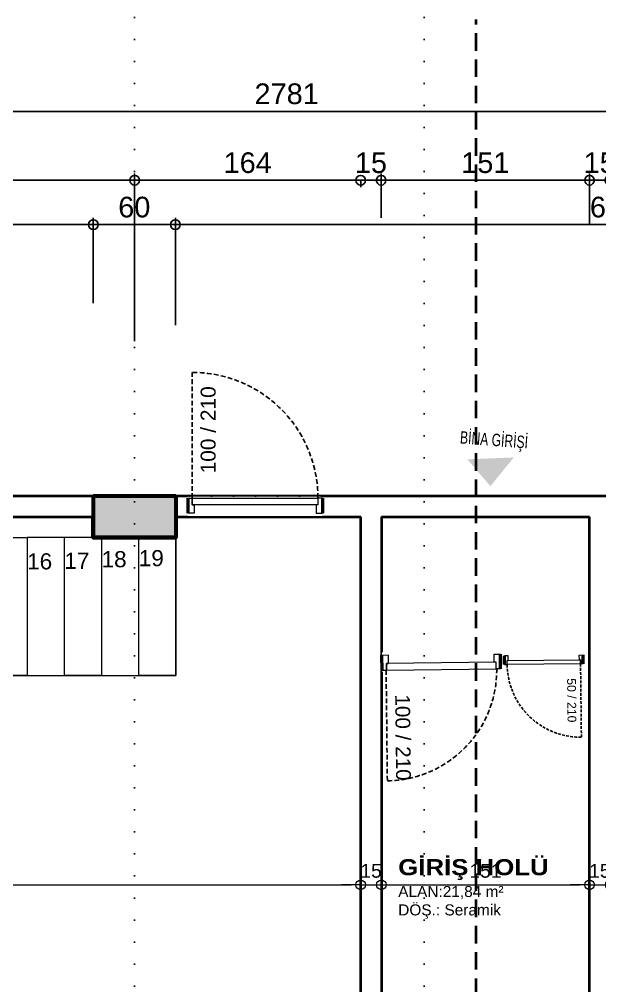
# Model space of a CAD drawing. Header units: millimetres. Extents: x 768 to 14077, y 324 to 18132.
# Drawn here: x 3021 to 3442, y 4768 to 5469 of the extents above; entities that cross this region are included whole.
import ezdxf

# ---------------------------------------------------------------- set-up
doc = ezdxf.new("R2010")
doc.units = ezdxf.units.MM
doc.set_wipeout_variables(frame=1)
for name, pattern in [('DOT2', [3.175, 0, -3.175]), ('HIDDEN', [9.525, 6.35, -3.175]), ('HIDDEN2', [4.7625, 3.175, -1.5875]), ('HIDDENX2', [19.05, 12.7, -6.35])]:
    doc.linetypes.add(name, pattern=pattern)
for name, color, linetype, lineweight in [('DUV', 41, 'Continuous', 50), ('KAPI', 30, 'Continuous', 20), ('SEM_DUVAR1', 136, 'Continuous', 40), ('SEM_IC OLCU', 140, 'Continuous', 13), ('SEM_KESİK1', 254, 'HIDDENX2', 40), ('SEM_KOLON TARAMA1', 8, 'Continuous', 13), ('SEM_KOLON1', 244, 'Continuous', 60), ('SEM_MERDİVEN1', 15, 'Continuous', 13), ('SEM_YAZI2', 53, 'Continuous', 9), ('YAZIKAPI', 7, 'Continuous', 5)]:
    doc.layers.add(name, color=color, linetype=linetype, lineweight=lineweight)
for name, color, linetype in [('KAD_PARSELHAT', 16, 'Continuous'), ('KAPI-AC', 9, 'HIDDEN'), ('SEM_AKS', 161, 'Continuous'), ('TEXT', 7, 'Continuous')]:
    doc.layers.add(name, color=color, linetype=linetype)
doc.styles.add('KAPıNO', font='arial.ttf')
doc.styles.add('S', font='arial.ttf', dxfattribs={"width": 0.7})
doc.styles.get("Standard").update_dxf_attribs({"font": 'arial.ttf'})
doc.dimstyles.new('1-50-2', dxfattribs={"dimtxt": 15, "dimasz": 7, "dimexe": 5, "dimexo": 5, "dimgap": 5, "dimtad": 1, "dimdec": 0, "dimtxsty": 'Standard', "dimblk": 'ORIGIN', "dimcen": 5, "dimdle": 7, "dimclrd": 256, "dimclre": 256, "dimclrt": 256, "dimadec": 0, "dimazin": 0, "dimtfac": 1, "dimtdec": 0, "dimtix": 1, "dimtmove": 0, "dimatfit": 3, "dimldrblk": 'ORIGIN', "dimfxl": 1, "dimlwd": -1, "dimlwe": -1, "dimarcsym": 0})
doc.dimstyles.new('1-50-İC', dxfattribs={"dimtxt": 10, "dimasz": 7, "dimexe": 5, "dimexo": 25, "dimgap": 5, "dimtad": 1, "dimdec": 0, "dimtxsty": 'Standard', "dimblk": 'ORIGIN', "dimcen": 5, "dimdle": 7, "dimclrd": 256, "dimclre": 256, "dimclrt": 256, "dimadec": 0, "dimazin": 0, "dimtfac": 1, "dimtdec": 0, "dimtix": 1, "dimtmove": 0, "dimatfit": 3, "dimldrblk": 'ORIGIN', "dimfxl": 1, "dimlwd": -1, "dimlwe": -1, "dimarcsym": 0})

# ---------------------------------------------------------------- blocks, each defined once
blk = doc.blocks.new('_Origin')
at = {"color": 0, "linetype": 'ByBlock', "lineweight": -2}
blk.add_line((0, 0), (-1, 0), dxfattribs=at)
blk.add_circle((0, 0), 0.5, dxfattribs=at)
blk = doc.blocks.new('*D150')
at = {"transparency": 16777216}
for p, q in [((2490.48, 5228.81), (2490.48, 5357.42)), ((3104.48, 5235.7), (3104.48, 5357.42)), ((2497.48, 5352.42), (3097.48, 5352.42))]:
    blk.add_line(p, q, dxfattribs=at)
at = {"layer": 'Defpoints', "color": 0, "linetype": 'ByBlock', "transparency": 16777216}
for p in [(3104.48, 5352.42), (3104.48, 5230.7), (2490.48, 5223.81)]:
    blk.add_point(p, dxfattribs=at)
at = {"linetype": 'ByBlock', "transparency": 16777216, "xscale": 7, "yscale": 7, "zscale": 7, "rotation": 180}
blk.add_blockref('_Origin', (2490.48, 5352.42), dxfattribs=at)
at = {"linetype": 'ByBlock', "transparency": 16777216, "xscale": 7, "yscale": 7, "zscale": 7}
blk.add_blockref('_Origin', (3104.48, 5352.42), dxfattribs=at)
at = {"linetype": 'ByBlock', "transparency": 16777216, "insert": (2797.48, 5365.07), "char_height": 15, "attachment_point": 5}
blk.add_mtext('614', dxfattribs=at)
blk = doc.blocks.new('*D153')
at = {"transparency": 16777216}
for p, q in [((1824.48, 5357.42), (1824.48, 5407.41)), ((4605.04, 5357.42), (4605.04, 5407.41)), ((1831.48, 5402.41), (4598.04, 5402.41))]:
    blk.add_line(p, q, dxfattribs=at)
at = {"layer": 'Defpoints', "color": 0, "linetype": 'ByBlock', "transparency": 16777216}
for p in [(4605.04, 5402.41), (1824.48, 5352.42), (4605.04, 5352.42)]:
    blk.add_point(p, dxfattribs=at)
at = {"linetype": 'ByBlock', "transparency": 16777216, "xscale": 7, "yscale": 7, "zscale": 7, "rotation": 180}
blk.add_blockref('_Origin', (1824.48, 5402.41), dxfattribs=at)
at = {"linetype": 'ByBlock', "transparency": 16777216, "xscale": 7, "yscale": 7, "zscale": 7}
blk.add_blockref('_Origin', (4605.04, 5402.41), dxfattribs=at)
at = {"linetype": 'ByBlock', "transparency": 16777216, "insert": (3214.76, 5415.07), "char_height": 15, "attachment_point": 5}
blk.add_mtext('2781', dxfattribs=at)
blk = doc.blocks.new('*D156')
at = {"transparency": 16777216}
for p, q in [((2490.48, 5274.86), (2490.48, 5325.19)), ((3074.48, 5263.31), (3074.48, 5325.19)), ((2497.48, 5320.19), (3067.48, 5320.19))]:
    blk.add_line(p, q, dxfattribs=at)
at = {"layer": 'Defpoints', "color": 0, "linetype": 'ByBlock', "transparency": 16777216}
for p in [(3074.48, 5320.19), (2490.48, 5269.86), (3074.48, 5258.31)]:
    blk.add_point(p, dxfattribs=at)
at = {"linetype": 'ByBlock', "transparency": 16777216, "xscale": 7, "yscale": 7, "zscale": 7, "rotation": 180}
blk.add_blockref('_Origin', (2490.48, 5320.19), dxfattribs=at)
at = {"linetype": 'ByBlock', "transparency": 16777216, "xscale": 7, "yscale": 7, "zscale": 7}
blk.add_blockref('_Origin', (3074.48, 5320.19), dxfattribs=at)
at = {"linetype": 'ByBlock', "transparency": 16777216, "insert": (2782.48, 5332.85), "char_height": 15, "attachment_point": 5}
blk.add_mtext('584', dxfattribs=at)
blk = doc.blocks.new('*D157')
at = {"transparency": 16777216}
for p, q in [((3074.48, 5263.31), (3074.48, 5325.19)), ((3134, 5247.19), (3134, 5325.19)), ((3081.48, 5320.19), (3127, 5320.19))]:
    blk.add_line(p, q, dxfattribs=at)
at = {"layer": 'Defpoints', "color": 0, "linetype": 'ByBlock', "transparency": 16777216}
for p in [(3134, 5320.19), (3074.48, 5258.31), (3134, 5242.19)]:
    blk.add_point(p, dxfattribs=at)
at = {"linetype": 'ByBlock', "transparency": 16777216, "xscale": 7, "yscale": 7, "zscale": 7, "rotation": 180}
blk.add_blockref('_Origin', (3074.48, 5320.19), dxfattribs=at)
at = {"linetype": 'ByBlock', "transparency": 16777216, "xscale": 7, "yscale": 7, "zscale": 7}
blk.add_blockref('_Origin', (3134, 5320.19), dxfattribs=at)
at = {"linetype": 'ByBlock', "transparency": 16777216, "insert": (3104.24, 5332.85), "char_height": 15, "attachment_point": 5}
blk.add_mtext('60', dxfattribs=at)
blk = doc.blocks.new('*D158')
at = {"transparency": 16777216}
for p, q in [((3134, 5247.19), (3134, 5325.19)), ((3770.48, 5256.76), (3770.48, 5325.19)), ((3141, 5320.19), (3763.48, 5320.19))]:
    blk.add_line(p, q, dxfattribs=at)
at = {"layer": 'Defpoints', "color": 0, "linetype": 'ByBlock', "transparency": 16777216}
for p in [(3770.48, 5320.19), (3770.48, 5251.76), (3134, 5242.19)]:
    blk.add_point(p, dxfattribs=at)
at = {"linetype": 'ByBlock', "transparency": 16777216, "xscale": 7, "yscale": 7, "zscale": 7, "rotation": 180}
blk.add_blockref('_Origin', (3134, 5320.19), dxfattribs=at)
at = {"linetype": 'ByBlock', "transparency": 16777216, "xscale": 7, "yscale": 7, "zscale": 7}
blk.add_blockref('_Origin', (3770.48, 5320.19), dxfattribs=at)
at = {"linetype": 'ByBlock', "transparency": 16777216, "insert": (3452.24, 5332.86), "char_height": 15, "attachment_point": 5}
blk.add_mtext('636', dxfattribs=at)
blk = doc.blocks.new('*D202')
at = {"transparency": 16777216}
for p, q in [((3104.48, 5352.42), (3104.48, 5347.42)), ((3111.48, 5352.42), (3261.48, 5352.42)), ((3268.48, 5352.42), (3268.48, 5347.42))]:
    blk.add_line(p, q, dxfattribs=at)
at = {"layer": 'Defpoints', "color": 0, "linetype": 'ByBlock', "transparency": 16777216}
for p in [(3104.48, 5357.42), (3268.48, 5357.42), (3268.48, 5352.42)]:
    blk.add_point(p, dxfattribs=at)
at = {"linetype": 'ByBlock', "transparency": 16777216, "xscale": 7, "yscale": 7, "zscale": 7, "rotation": 180}
blk.add_blockref('_Origin', (3104.48, 5352.42), dxfattribs=at)
at = {"linetype": 'ByBlock', "transparency": 16777216, "xscale": 7, "yscale": 7, "zscale": 7}
blk.add_blockref('_Origin', (3268.48, 5352.42), dxfattribs=at)
at = {"linetype": 'ByBlock', "transparency": 16777216, "insert": (3186.48, 5365.07), "char_height": 15, "attachment_point": 5}
blk.add_mtext('164', dxfattribs=at)
blk = doc.blocks.new('*D203')
at = {"transparency": 16777216}
for p, q in [((3283.31, 5325.19), (3283.31, 5357.42)), ((3261.48, 5352.42), (3254.48, 5352.42)), ((3268.48, 5352.42), (3268.48, 5347.42)), ((3268.48, 5352.42), (3283.31, 5352.42)), ((3290.31, 5352.42), (3297.31, 5352.42))]:
    blk.add_line(p, q, dxfattribs=at)
at = {"layer": 'Defpoints', "color": 0, "linetype": 'ByBlock', "transparency": 16777216}
for p in [(3268.48, 5357.42), (3283.31, 5352.42), (3283.31, 5320.19)]:
    blk.add_point(p, dxfattribs=at)
at = {"linetype": 'ByBlock', "transparency": 16777216, "xscale": 7, "yscale": 7, "zscale": 7}
blk.add_blockref('_Origin', (3268.48, 5352.42), dxfattribs=at)
at = {"linetype": 'ByBlock', "transparency": 16777216, "xscale": 7, "yscale": 7, "zscale": 7, "rotation": 180}
blk.add_blockref('_Origin', (3283.31, 5352.42), dxfattribs=at)
at = {"linetype": 'ByBlock', "transparency": 16777216, "insert": (3275.89, 5365.07), "char_height": 15, "attachment_point": 5}
blk.add_mtext('15', dxfattribs=at)
blk = doc.blocks.new('*D204')
at = {"transparency": 16777216}
for p, q in [((3283.31, 5325.19), (3283.31, 5357.42)), ((3434.48, 5320.19), (3434.48, 5357.42)), ((3290.31, 5352.42), (3427.48, 5352.42))]:
    blk.add_line(p, q, dxfattribs=at)
at = {"layer": 'Defpoints', "color": 0, "linetype": 'ByBlock', "transparency": 16777216}
for p in [(3434.48, 5352.42), (3283.31, 5320.19), (3434.48, 5315.19)]:
    blk.add_point(p, dxfattribs=at)
at = {"linetype": 'ByBlock', "transparency": 16777216, "xscale": 7, "yscale": 7, "zscale": 7, "rotation": 180}
blk.add_blockref('_Origin', (3283.31, 5352.42), dxfattribs=at)
at = {"linetype": 'ByBlock', "transparency": 16777216, "xscale": 7, "yscale": 7, "zscale": 7}
blk.add_blockref('_Origin', (3434.48, 5352.42), dxfattribs=at)
at = {"linetype": 'ByBlock', "transparency": 16777216, "insert": (3358.89, 5365.07), "char_height": 15, "attachment_point": 5}
blk.add_mtext('151', dxfattribs=at)
blk = doc.blocks.new('*D205')
at = {"transparency": 16777216}
for p, q in [((3434.48, 5320.19), (3434.48, 5357.42)), ((3449.2, 5325.19), (3449.2, 5357.42)), ((3427.48, 5352.42), (3420.48, 5352.42)), ((3434.48, 5352.42), (3449.2, 5352.42)), ((3456.2, 5352.42), (3463.2, 5352.42))]:
    blk.add_line(p, q, dxfattribs=at)
at = {"layer": 'Defpoints', "color": 0, "linetype": 'ByBlock', "transparency": 16777216}
for p in [(3449.2, 5352.42), (3434.48, 5315.19), (3449.2, 5320.19)]:
    blk.add_point(p, dxfattribs=at)
at = {"linetype": 'ByBlock', "transparency": 16777216, "xscale": 7, "yscale": 7, "zscale": 7}
blk.add_blockref('_Origin', (3434.48, 5352.42), dxfattribs=at)
at = {"linetype": 'ByBlock', "transparency": 16777216, "xscale": 7, "yscale": 7, "zscale": 7, "rotation": 180}
blk.add_blockref('_Origin', (3449.2, 5352.42), dxfattribs=at)
at = {"linetype": 'ByBlock', "transparency": 16777216, "insert": (3441.84, 5365.07), "char_height": 15, "attachment_point": 5}
blk.add_mtext('15', dxfattribs=at)
blk = doc.blocks.new('KAPI')
at = {"layer": 'TEXT', "style": 'KAPıNO'}
blk.add_attdef('KB', (18.58, 16.47), '', height=10, rotation=90, dxfattribs=at)
blk.add_wipeout([(0, 1), (90, 1), (90, -12), (0, -12)]).dxf.layer = 'KAPI'
at = {"layer": 'DUV'}
for p, q in [((0, 0), (0, -10)), ((90, 0), (90, -10))]:
    blk.add_line(p, q, dxfattribs=at)
at = {"layer": 'KAPI'}
for points in [[(0, -10), (0, 0), (3, 0), (3, -4.5), (4.3, -4.5), (4.3, -10)], [(90, -10), (90, 0), (87, 0), (87, -4.5), (85.7, -4.5), (85.7, -10)]]:
    blk.add_lwpolyline(points, close=True, dxfattribs=at)
blk.add_lwpolyline([(3, -4.5), (3, 0), (87, 0), (87, -4.5), (3, -4.5)], dxfattribs=at)
at = {"layer": 'KAPI-AC', "linetype": 'HIDDEN2'}
blk.add_lwpolyline([(3, 0), (3, 84, -0.414214), (87, 0)], format="xyb", dxfattribs=at)
blk = doc.blocks.new('*U4')
at = {"layer": 'TEXT', "style": 'KAPıNO'}
blk.add_attdef('KB', (71.42, 16.47), '', height=10, rotation=90, dxfattribs=at)
blk.add_wipeout([(80, 1), (0, 1), (0, -12), (80, -12)]).dxf.layer = 'KAPI'
at = {"layer": 'DUV'}
for p, q in [((0, 0), (0, -10)), ((80, 0), (80, -10))]:
    blk.add_line(p, q, dxfattribs=at)
at = {"layer": 'KAPI'}
for points in [[(0, -10), (0, 0), (3, 0), (3, -4.5), (4.3, -4.5), (4.3, -10)], [(80, -10), (80, 0), (77, 0), (77, -4.5), (75.7, -4.5), (75.7, -10)]]:
    blk.add_lwpolyline(points, close=True, dxfattribs=at)
blk.add_lwpolyline([(77, -4.5), (77, 0), (3, 0), (3, -4.5), (77, -4.5)], dxfattribs=at)
at = {"layer": 'KAPI-AC', "linetype": 'HIDDEN2'}
blk.add_lwpolyline([(77.33, 0), (77.33, 74.67, 0.414214), (2.67, 0)], format="xyb", dxfattribs=at)
blk = doc.blocks.new('*D326')
at = {"layer": 'Defpoints', "color": 0, "transparency": 16777216}
for p in [(3268.49, 4923.88), (1829.48, 4841.15), (3268.49, 4841.15)]:
    blk.add_point(p, dxfattribs=at)
at = {"layer": 'SEM_IC OLCU', "transparency": 16777216}
for p, q in [((3268.49, 4898.88), (3268.49, 4836.15)), ((1829.48, 4866.15), (1829.48, 4846.15)), ((1836.48, 4841.15), (3261.49, 4841.15))]:
    blk.add_line(p, q, dxfattribs=at)
at = {"layer": 'SEM_IC OLCU', "transparency": 16777216, "xscale": 7, "yscale": 7, "zscale": 7, "rotation": 180}
blk.add_blockref('_Origin', (1829.48, 4841.15), dxfattribs=at)
at = {"layer": 'SEM_IC OLCU', "transparency": 16777216, "xscale": 7, "yscale": 7, "zscale": 7}
blk.add_blockref('_Origin', (3268.49, 4841.15), dxfattribs=at)
at = {"layer": 'SEM_IC OLCU', "transparency": 16777216, "insert": (2548.98, 4851.26), "char_height": 10, "attachment_point": 5}
blk.add_mtext('1439', dxfattribs=at)
blk = doc.blocks.new('*D327')
at = {"layer": 'Defpoints', "color": 0, "transparency": 16777216}
for p in [(3268.49, 4923.88), (3283.49, 4923.88), (3283.49, 4841.15)]:
    blk.add_point(p, dxfattribs=at)
at = {"layer": 'SEM_IC OLCU', "transparency": 16777216}
for p, q in [((3268.49, 4898.88), (3268.49, 4836.15)), ((3283.49, 4898.88), (3283.49, 4836.15)), ((3261.49, 4841.15), (3254.49, 4841.15)), ((3268.49, 4841.15), (3283.49, 4841.15)), ((3290.49, 4841.15), (3297.49, 4841.15))]:
    blk.add_line(p, q, dxfattribs=at)
at = {"layer": 'SEM_IC OLCU', "transparency": 16777216, "xscale": 7, "yscale": 7, "zscale": 7}
blk.add_blockref('_Origin', (3268.49, 4841.15), dxfattribs=at)
at = {"layer": 'SEM_IC OLCU', "transparency": 16777216, "xscale": 7, "yscale": 7, "zscale": 7, "rotation": 180}
blk.add_blockref('_Origin', (3283.49, 4841.15), dxfattribs=at)
at = {"layer": 'SEM_IC OLCU', "transparency": 16777216, "insert": (3275.99, 4851.26), "char_height": 10, "attachment_point": 5}
blk.add_mtext('15', dxfattribs=at)
blk = doc.blocks.new('*D328')
at = {"layer": 'Defpoints', "color": 0, "transparency": 16777216}
for p in [(3283.49, 4923.88), (3434.48, 4916.34), (3434.48, 4841.15)]:
    blk.add_point(p, dxfattribs=at)
at = {"layer": 'SEM_IC OLCU', "transparency": 16777216}
for p, q in [((3283.49, 4898.88), (3283.49, 4836.15)), ((3434.48, 4891.34), (3434.48, 4836.15)), ((3290.49, 4841.15), (3427.48, 4841.15))]:
    blk.add_line(p, q, dxfattribs=at)
at = {"layer": 'SEM_IC OLCU', "transparency": 16777216, "xscale": 7, "yscale": 7, "zscale": 7, "rotation": 180}
blk.add_blockref('_Origin', (3283.49, 4841.15), dxfattribs=at)
at = {"layer": 'SEM_IC OLCU', "transparency": 16777216, "xscale": 7, "yscale": 7, "zscale": 7}
blk.add_blockref('_Origin', (3434.48, 4841.15), dxfattribs=at)
at = {"layer": 'SEM_IC OLCU', "transparency": 16777216, "insert": (3358.98, 4851.26), "char_height": 10, "attachment_point": 5}
blk.add_mtext('151', dxfattribs=at)
blk = doc.blocks.new('*D329')
at = {"layer": 'Defpoints', "color": 0, "transparency": 16777216}
for p in [(3434.48, 4916.34), (3449.48, 4841.15), (3449.48, 4841.15)]:
    blk.add_point(p, dxfattribs=at)
at = {"layer": 'SEM_IC OLCU', "transparency": 16777216}
for p, q in [((3434.48, 4891.34), (3434.48, 4836.15)), ((3449.48, 4866.15), (3449.48, 4846.15)), ((3427.48, 4841.15), (3420.48, 4841.15)), ((3434.48, 4841.15), (3449.48, 4841.15)), ((3456.48, 4841.15), (3463.48, 4841.15))]:
    blk.add_line(p, q, dxfattribs=at)
at = {"layer": 'SEM_IC OLCU', "transparency": 16777216, "xscale": 7, "yscale": 7, "zscale": 7}
blk.add_blockref('_Origin', (3434.48, 4841.15), dxfattribs=at)
at = {"layer": 'SEM_IC OLCU', "transparency": 16777216, "xscale": 7, "yscale": 7, "zscale": 7, "rotation": 180}
blk.add_blockref('_Origin', (3449.48, 4841.15), dxfattribs=at)
at = {"layer": 'SEM_IC OLCU', "transparency": 16777216, "insert": (3441.98, 4851.26), "char_height": 10, "attachment_point": 5}
blk.add_mtext('15', dxfattribs=at)
blk = doc.blocks.new('aks')
at = {"layer": 'SEM_AKS', "linetype": 'DOT2', "ltscale": 5}
for p, q in [((3314.48, 6349.22), (3314.48, 3104.12)), ((971.68, 5123.32), (5571.74, 5123.32))]:
    blk.add_line(p, q, dxfattribs=at)

msp = doc.modelspace()

# ---------------------------------------------------------------- hatches: boundary and pattern name
at = {"layer": 'KAD_PARSELHAT', "lineweight": 40}
h = msp.add_hatch(color=256, dxfattribs=at)
h.dxf.hatch_style = 1
h.paths.add_polyline_path([(3379.55, 5151.31), (3362.56, 5130.45), (3345.88, 5149.88)])
at = {"layer": 'SEM_KOLON TARAMA1', "linetype": 'ByBlock'}
h = msp.add_hatch(dxfattribs=at)
h.set_pattern_fill('ANSI36', color=256)
h.set_pattern_definition([(45, (210.0015, 2702.2162), (1.683798, 6.173926), [7.9375, -1.5875, 0, -1.5875])])
h.paths.add_polyline_path([(1874.48, 5123.32), (1824.48, 5123.32), (1824.48, 5073.08), (1874.48, 5073.08)])
h.paths.add_polyline_path([(2490.48, 5123.32), (2460.48, 5123.32), (2460.48, 5063.03), (2490.48, 5063.03)])
h.paths.add_polyline_path([(3134.48, 5123.32), (3074.48, 5123.32), (3074.48, 5093.17), (3134.48, 5093.17)])
h.paths.add_polyline_path([(3830.48, 5123.32), (3770.48, 5123.32), (3770.48, 5093.17), (3830.48, 5093.17)])
h.paths.add_polyline_path([(4605.04, 5123.32), (4555.04, 5123.32), (4555.04, 5073.32), (4605.04, 5073.32)])
h.paths.add_polyline_path([(4138.48, 5123.32), (4108.48, 5123.32), (4108.48, 5063.03), (4138.48, 5063.03)])
h.paths.add_polyline_path([(4605.48, 4608.9), (4545.48, 4608.9), (4545.48, 4578.76), (4605.48, 4578.76)])
h.paths.add_polyline_path([(4168.28, 4608.9), (4108.28, 4608.9), (4108.28, 4578.76), (4168.28, 4578.76)])
h.paths.add_polyline_path([(4605.04, 4109.44), (4555.04, 4109.55), (4555.04, 4059.32), (4605.04, 4059.32)])
h.paths.add_polyline_path([(4138.48, 4119.32), (4108.48, 4119.32), (4108.48, 4059.32), (4138.48, 4059.32)])
h.paths.add_polyline_path([(3830.48, 4089.46), (3770.48, 4089.46), (3770.48, 4059.46), (3830.48, 4059.46)])
h.paths.add_polyline_path([(3134.48, 4089.46), (3074.48, 4089.46), (3074.48, 4059.32), (3134.48, 4059.32)])
h.paths.add_polyline_path([(1874.48, 4109.55), (1824.48, 4109.55), (1824.48, 4059.32), (1874.48, 4059.32)])
h.paths.add_polyline_path([(1879.48, 4608.9), (1824.48, 4608.9), (1824.48, 4578.76), (1839.48, 4578.76), (1879.48, 4578.76)])
h.paths.add_polyline_path([(2460.48, 4608.9), (2400.48, 4608.9), (2400.48, 4578.76), (2460.48, 4578.76)])

# ---------------------------------------------------------------- linework, layer by layer
msp.add_line((3074.48, 5093.17), (3104.48, 5093.17))
at = {"layer": 'SEM_AKS', "linetype": 'DOT2', "ltscale": 5}
msp.add_line((3104.48, 6349.22), (3104.48, 3104.12), dxfattribs=at)
at = {"layer": 'SEM_DUVAR1'}
for p, q in [((2490.48, 5123.32), (3074.48, 5123.32)), ((3134.48, 5123.32), (3770.48, 5123.32)), ((2490.48, 5108.25), (3044.48, 5108.25)), ((3044.48, 5108.25), (3074.48, 5108.25)), ((3134.48, 5108.25), (3268.48, 5108.25)), ((3268.51, 4739.51), (3268.48, 5108.25)), ((3283.48, 5108.25), (3434.48, 5108.25)), ((3283.48, 5108.25), (3283.51, 4739.51)), ((3434.48, 4724.44), (3434.48, 5108.25))]:
    msp.add_line(p, q, dxfattribs=at)
at = {"layer": 'SEM_KOLON1'}
for p, q in [((3074.48, 5123.32), (3074.48, 5093.17)), ((3074.48, 5123.32), (3134.48, 5123.32)), ((3074.48, 5093.17), (3134.48, 5093.17))]:
    msp.add_line(p, q, dxfattribs=at)
at = {"layer": 'SEM_KOLON1', "linetype": 'ByBlock'}
for p, q in [((3134.48, 5123.32), (3134.48, 5093.17)), ((3107.48, 5093.17), (3080.48, 5093.17))]:
    msp.add_line(p, q, dxfattribs=at)
msp.add_lwpolyline([(3134.48, 5108.25), (3134.48, 5093.17), (3074.48, 5093.17), (3074.48, 5108.25)], dxfattribs=at)
msp.add_lwpolyline([(3134.48, 5108.25), (3134.48, 5093.17), (3074.48, 5093.17), (3074.48, 5108.25)], dxfattribs=at)
msp.add_lwpolyline([(3134.48, 5108.25), (3134.48, 5093.17), (3074.48, 5093.17), (3074.48, 5108.25)], dxfattribs=at)
at = {"layer": 'SEM_MERDİVEN1', "linetype": 'ByBlock'}
for p, q in [((3053.48, 5093.17), (3026.48, 5093.17)), ((3026.48, 5093.17), (3026.48, 4993.17)), ((3053.48, 4993.17), (3053.48, 5093.17)), ((3080.48, 5093.17), (3080.48, 4993.17)), ((3107.48, 4993.17), (3107.48, 5093.17)), ((3134.48, 5093.17), (3134.48, 4993.17)), ((3026.48, 4993.17), (2999.48, 4993.17)), ((3080.48, 4993.17), (3053.48, 4993.17)), ((3134.48, 4993.17), (3107.48, 4993.17))]:
    msp.add_line(p, q, dxfattribs=at)
msp.add_lwpolyline([(2945.48, 5093.17), (2972.48, 5093.17), (3026.48, 5093.17), (3026.48, 4993.17), (2972.48, 4993.17), (3134.48, 4993.17), (3134.48, 5093.17), (3053.48, 5093.17)], dxfattribs=at)

# ---------------------------------------------------------------- texts
at = {"layer": 'SEM_YAZI2', "linetype": 'ByBlock', "char_height": 11.701, "width": 8.1127, "attachment_point": 1}
for s, insert in [('19', (3107.48, 5084.08)), ('16', (3026.48, 5081.74)), ('17', (3053.48, 5082.13)), ('18', (3080.48, 5083.3))]:
    msp.add_mtext(s, dxfattribs=dict(at, insert=insert))
at = {"layer": 'SEM_YAZI2', "insert": (3295.7, 4816.51), "char_height": 20, "attachment_point": 7}
msp.add_mtext_dynamic_auto_height_columns('\\pt0;{\\fArial Black|b0|i0|c162|p34;\\H0.58507x;GİRİŞ HOLÜ\\H1.19645x;\\P\\fArial|b0|i0|c162|p34;\\H0.57143x;ALAN:21,84 m²\\P\\ptz;DÖŞ.: Seramik}', width=142.9733, gutter_width=100, height=58.08, count=1, dxfattribs=at)
at = {"layer": 'YAZIKAPI', "style": 'S', "width": 0.7}
msp.add_text('BİNA GİRİŞİ', height=9, rotation=355.64312, dxfattribs=at).set_placement((3340.27, 5161.49, 0))

# ---------------------------------------------------------------- dimensions: what is measured, and where the dimension line sits
at = {"linetype": 'ByBlock'}
for base, p1, p2, picture, middle in [((4605.04, 5402.41), (1824.48, 5352.42), (4605.04, 5352.42), '*D153', (3214.76, 5415.07)), ((3268.48, 5352.42), (3104.48, 5357.42), (3268.48, 5357.42), '*D202', (3186.48, 5365.07))]:
    dim = msp.add_linear_dim(base=base, p1=p1, p2=p2, dimstyle='1-50-2', dxfattribs=at)
    dim.commit()
    dim.dimension.update_dxf_attribs({"geometry": picture, "text_midpoint": middle})
for base, p1, p2, picture, middle in [((3104.48, 5352.42), (2490.48, 5223.81), (3104.48, 5230.7), '*D150', (2797.48, 5365.07)), ((3283.31, 5352.42), (3268.48, 5357.42), (3283.31, 5320.19), '*D203', (3275.89, 5365.07)), ((3434.48, 5352.42), (3283.31, 5320.19), (3434.48, 5315.19), '*D204', (3358.89, 5365.07)), ((3449.2, 5352.42), (3434.48, 5315.19), (3449.2, 5320.19), '*D205', (3441.84, 5365.07)), ((3074.48, 5320.19), (2490.48, 5269.86), (3074.48, 5258.31), '*D156', (2782.48, 5332.85)), ((3134, 5320.19), (3074.48, 5258.31), (3134, 5242.19), '*D157', (3104.24, 5332.85)), ((3770.48, 5320.19), (3134, 5242.19), (3770.48, 5251.76), '*D158', (3452.24, 5332.86))]:
    dim = msp.add_linear_dim(base=base, p1=p1, p2=p2, dimstyle='1-50-2', override={"dimtmove": 1}, dxfattribs=at)
    dim.commit()
    dim.dimension.update_dxf_attribs({"geometry": picture, "text_midpoint": middle})
at = {"layer": 'SEM_IC OLCU'}
for base, p1, p2, picture, middle in [((3268.49, 4841.15), (1829.48, 4841.15), (3268.49, 4923.88), '*D326', (2548.98, 4851.26)), ((3449.48, 4841.15), (3434.48, 4916.34), (3449.48, 4841.15), '*D329', (3441.98, 4851.26))]:
    dim = msp.add_linear_dim(base=base, p1=p1, p2=p2, dimstyle='1-50-İC', override={"dimtmove": 1}, dxfattribs=at)
    dim.commit()
    dim.dimension.update_dxf_attribs({"geometry": picture, "text_midpoint": middle})

# ---------------------------------------------------------------- next in the draw order: block references
at = {"layer": 'SEM_DUVAR1', "linetype": 'ByBlock', "xscale": 1.085471699315895, "yscale": 1.085471699315895, "zscale": 1.085471699315895}
msp.add_blockref('KAPI', (3143.06, 5121.82), dxfattribs=at).add_auto_attribs({'KB': '100 / 210'})
at = {"layer": 'SEM_DUVAR1', "linetype": 'ByBlock', "xscale": 0.6343314188852373, "yscale": 0.6343314188852373, "zscale": 0.6343314188852373, "rotation": 180.6597830272304}
msp.add_blockref('KAPI', (3429.87, 5001.6), dxfattribs=at).add_auto_attribs({'KB': '50 / 210'})

# ---------------------------------------------------------------- next in the draw order: block references
at = {"layer": 'SEM_DUVAR1', "linetype": 'ByBlock', "xscale": 1.074799100343538, "yscale": 1.074799100343538, "zscale": 1.074799100343538, "rotation": 180.6597830272304}
msp.add_blockref('*U4', (3370.01, 4997.9), dxfattribs=at).add_auto_attribs({'KB': '100 / 210'})

# ---------------------------------------------------------------- next in the draw order: linework, layer by layer
at = {"layer": 'SEM_KESİK1'}
msp.add_line((3352.24, 3750.95), (3352.24, 5468.98), dxfattribs=at)

# ---------------------------------------------------------------- next in the draw order: block references
at = {"layer": 'SEM_IC OLCU'}
msp.add_blockref('aks', (0, 0), dxfattribs=at)

# ---------------------------------------------------------------- next in the draw order: dimensions: what is measured, and where the dimension line sits
for base, p1, p2, picture, middle in [((3283.49, 4841.15), (3268.49, 4923.88), (3283.49, 4923.88), '*D327', (3275.99, 4851.26)), ((3434.48, 4841.15), (3283.49, 4923.88), (3434.48, 4916.34), '*D328', (3358.98, 4851.26))]:
    dim = msp.add_linear_dim(base=base, p1=p1, p2=p2, dimstyle='1-50-İC', override={"dimtmove": 1}, dxfattribs=at)
    dim.commit()
    dim.dimension.update_dxf_attribs({"geometry": picture, "text_midpoint": middle})

doc.saveas('drawing.dxf')
